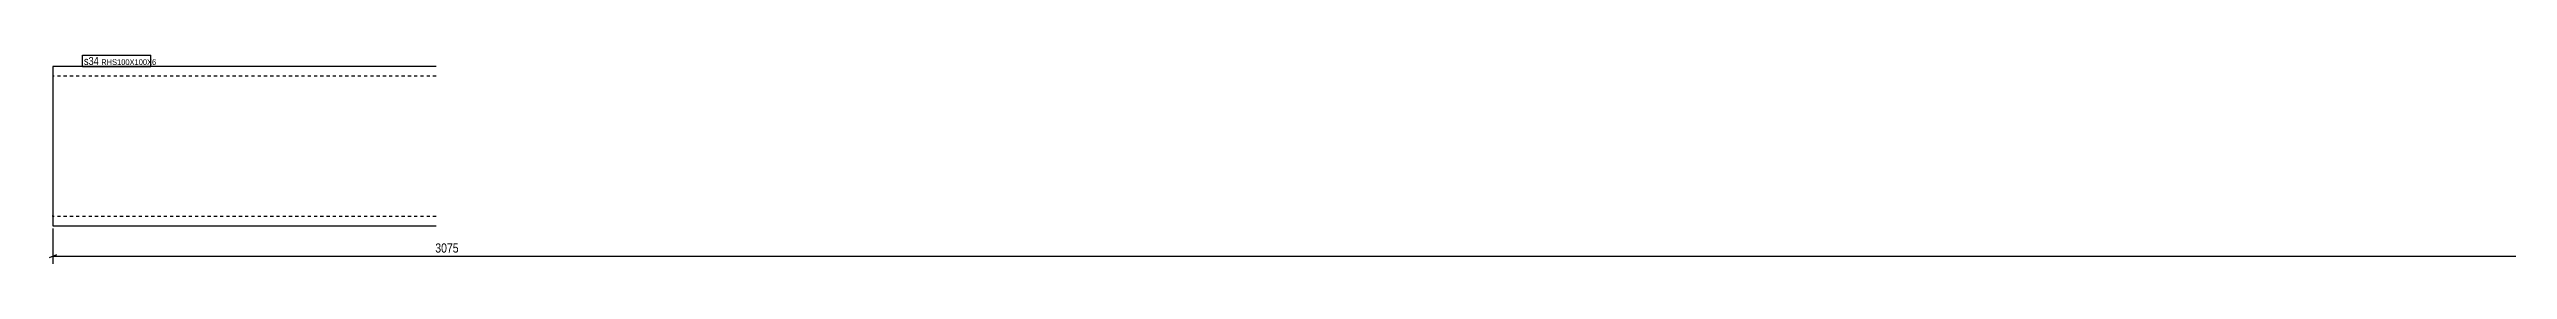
# Model space of a CAD drawing. Header units: millimetres. Extents: x 4 to 3084, y 4 to 172.
# Drawn here: x 4 to 1544, y 4 to 136 of the extents above; entities that cross this region are included whole.
import ezdxf

# ---------------------------------------------------------------- set-up
doc = ezdxf.new("R2010")
doc.units = ezdxf.units.MM
doc.linetypes.add('DXK_LINE_DOT2', pattern=[3.9198, 1.9599, -1.9599])
for name, color, linetype in [('MÅLSÆTNING', 7, 'Continuous'), ('STÅL', 7, 'Continuous'), ('TEKST', 7, 'Continuous')]:
    doc.layers.add(name, color=color, linetype=linetype)
doc.styles.add('Arial Narrow', font='ARIALN.TTF', dxfattribs={"height": 0.2})

msp = doc.modelspace()

# ---------------------------------------------------------------- linework, layer by layer
at = {"layer": 'MÅLSÆTNING', "color": 7, "linetype": 'Continuous'}
for p, q in [((6.8, 26.8), (6.8, 4.5)), ((9, 10.2), (4.5, 8.4)), ((6.8, 9.3), (3081.7, 9.3))]:
    msp.add_line(p, q, dxfattribs=at)
at = {"layer": 'STÅL', "color": 2, "linetype": 'Continuous'}
for p, q in [((246.8, 128.3), (6.8, 128.3)), ((6.8, 128.3), (6.8, 29.2)), ((6.8, 29.2), (6.8, 28.3)), ((6.8, 28.3), (246.8, 28.3))]:
    msp.add_line(p, q, dxfattribs=at)
at = {"layer": 'STÅL', "color": 7, "linetype": 'DXK_LINE_DOT2'}
for p, q in [((246.8, 122.3), (6.8, 122.3)), ((6.8, 34.3), (6.8, 34.8)), ((246.8, 34.3), (6.8, 34.3))]:
    msp.add_line(p, q, dxfattribs=at)

# ---------------------------------------------------------------- next in the draw order: wipeouts: each hides what was drawn before it
at = {"color": 0}
for points, layer in [([(2843.3, 10.4), (2843.3, 18.8), (245.1, 18.8), (245.1, 10.4)], 'MÅLSÆTNING'), ([(35.5, 129.3), (35.5, 134.6), (26.3, 134.6), (26.3, 129.3)], 'TEKST')]:
    msp.add_wipeout(points, dxfattribs=at).dxf.layer = layer

# ---------------------------------------------------------------- next in the draw order: texts
at = {"layer": 'MÅLSÆTNING', "color": 3, "style": 'Arial Narrow'}
msp.add_text('3075', height=5.73, dxfattribs=at).set_placement((246.3, 11.6))

# ---------------------------------------------------------------- next in the draw order: wipeouts: each hides what was drawn before it
at = {"color": 0}
msp.add_wipeout([(35.5, 129.3), (35.5, 134.6), (26.3, 134.6), (26.3, 129.3)], dxfattribs=at).dxf.layer = 'TEKST'

# ---------------------------------------------------------------- next in the draw order: linework, layer by layer
at = {"layer": 'TEKST', "color": 7, "linetype": 'Continuous'}
msp.add_line((25.4, 128.4), (25.4, 135.5), dxfattribs=at)

# ---------------------------------------------------------------- next in the draw order: wipeouts: each hides what was drawn before it
at = {"color": 0}
msp.add_wipeout([(67.2, 129.3), (67.2, 133.1), (37.1, 133.1), (37.1, 129.3)], dxfattribs=at).dxf.layer = 'TEKST'

# ---------------------------------------------------------------- next in the draw order: wipeouts: each hides what was drawn before it
msp.add_wipeout([(67.2, 129.3), (67.2, 133.1), (37.1, 133.1), (37.1, 129.3)], dxfattribs=at).dxf.layer = 'TEKST'

# ---------------------------------------------------------------- next in the draw order: linework, layer by layer
at = {"layer": 'TEKST', "color": 7, "linetype": 'Continuous'}
for p, q in [((25.4, 135.5), (68.1, 135.5)), ((25.4, 128.4), (68.1, 128.4)), ((68.1, 128.4), (68.1, 135.5))]:
    msp.add_line(p, q, dxfattribs=at)

# ---------------------------------------------------------------- next in the draw order: texts
at = {"layer": 'TEKST', "color": 3, "style": 'Arial Narrow'}
for s, height, p in [('s34', 5.01, (26.3, 129.3)), ('RHS100X100X6', 3.579, (37.1, 129.3))]:
    msp.add_text(s, height=height, dxfattribs=at).set_placement(p)

doc.saveas('drawing.dxf')
